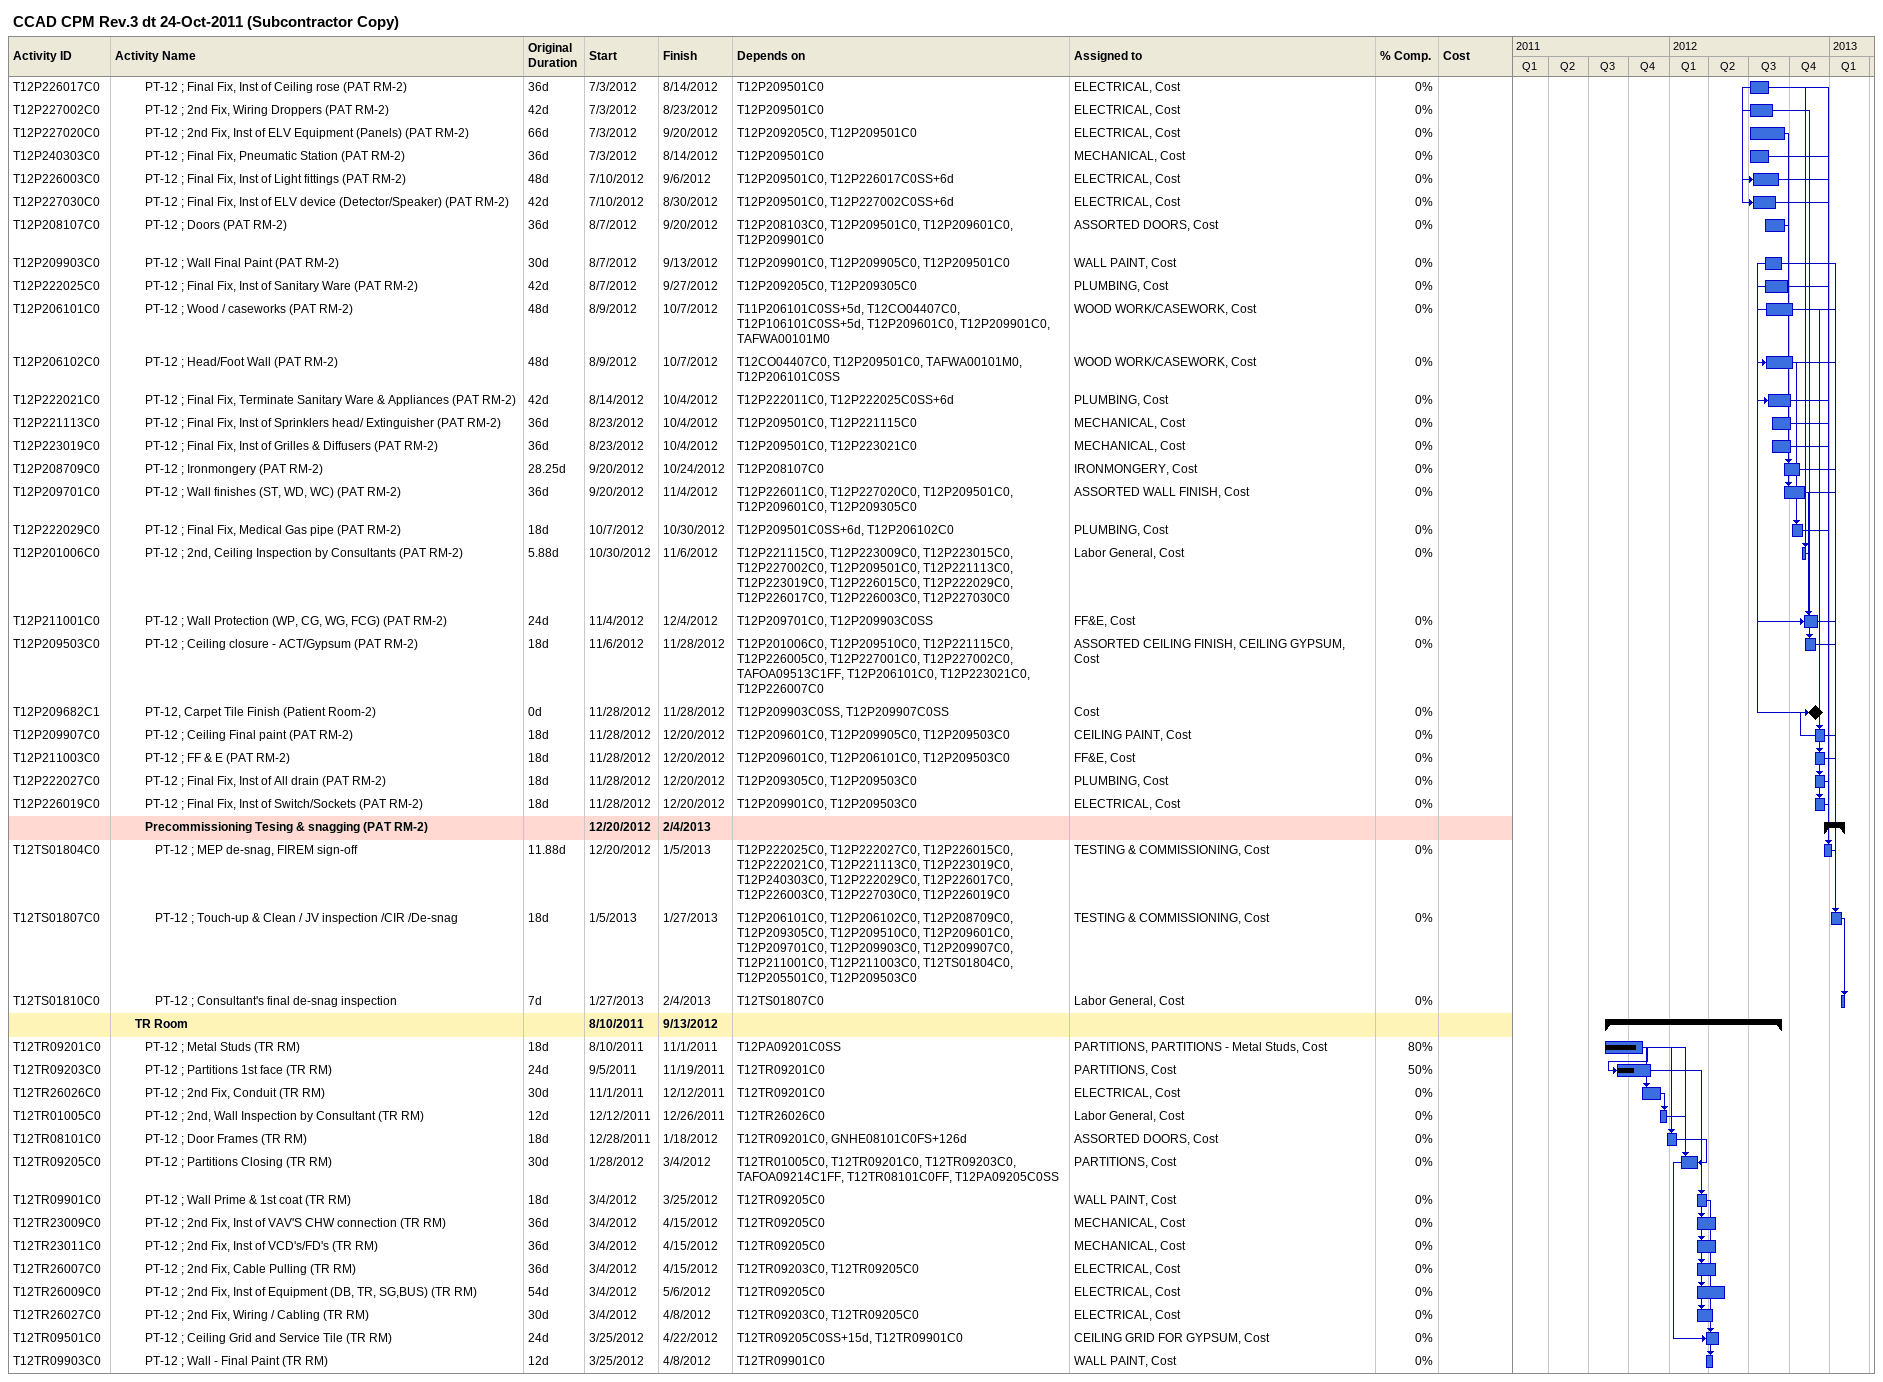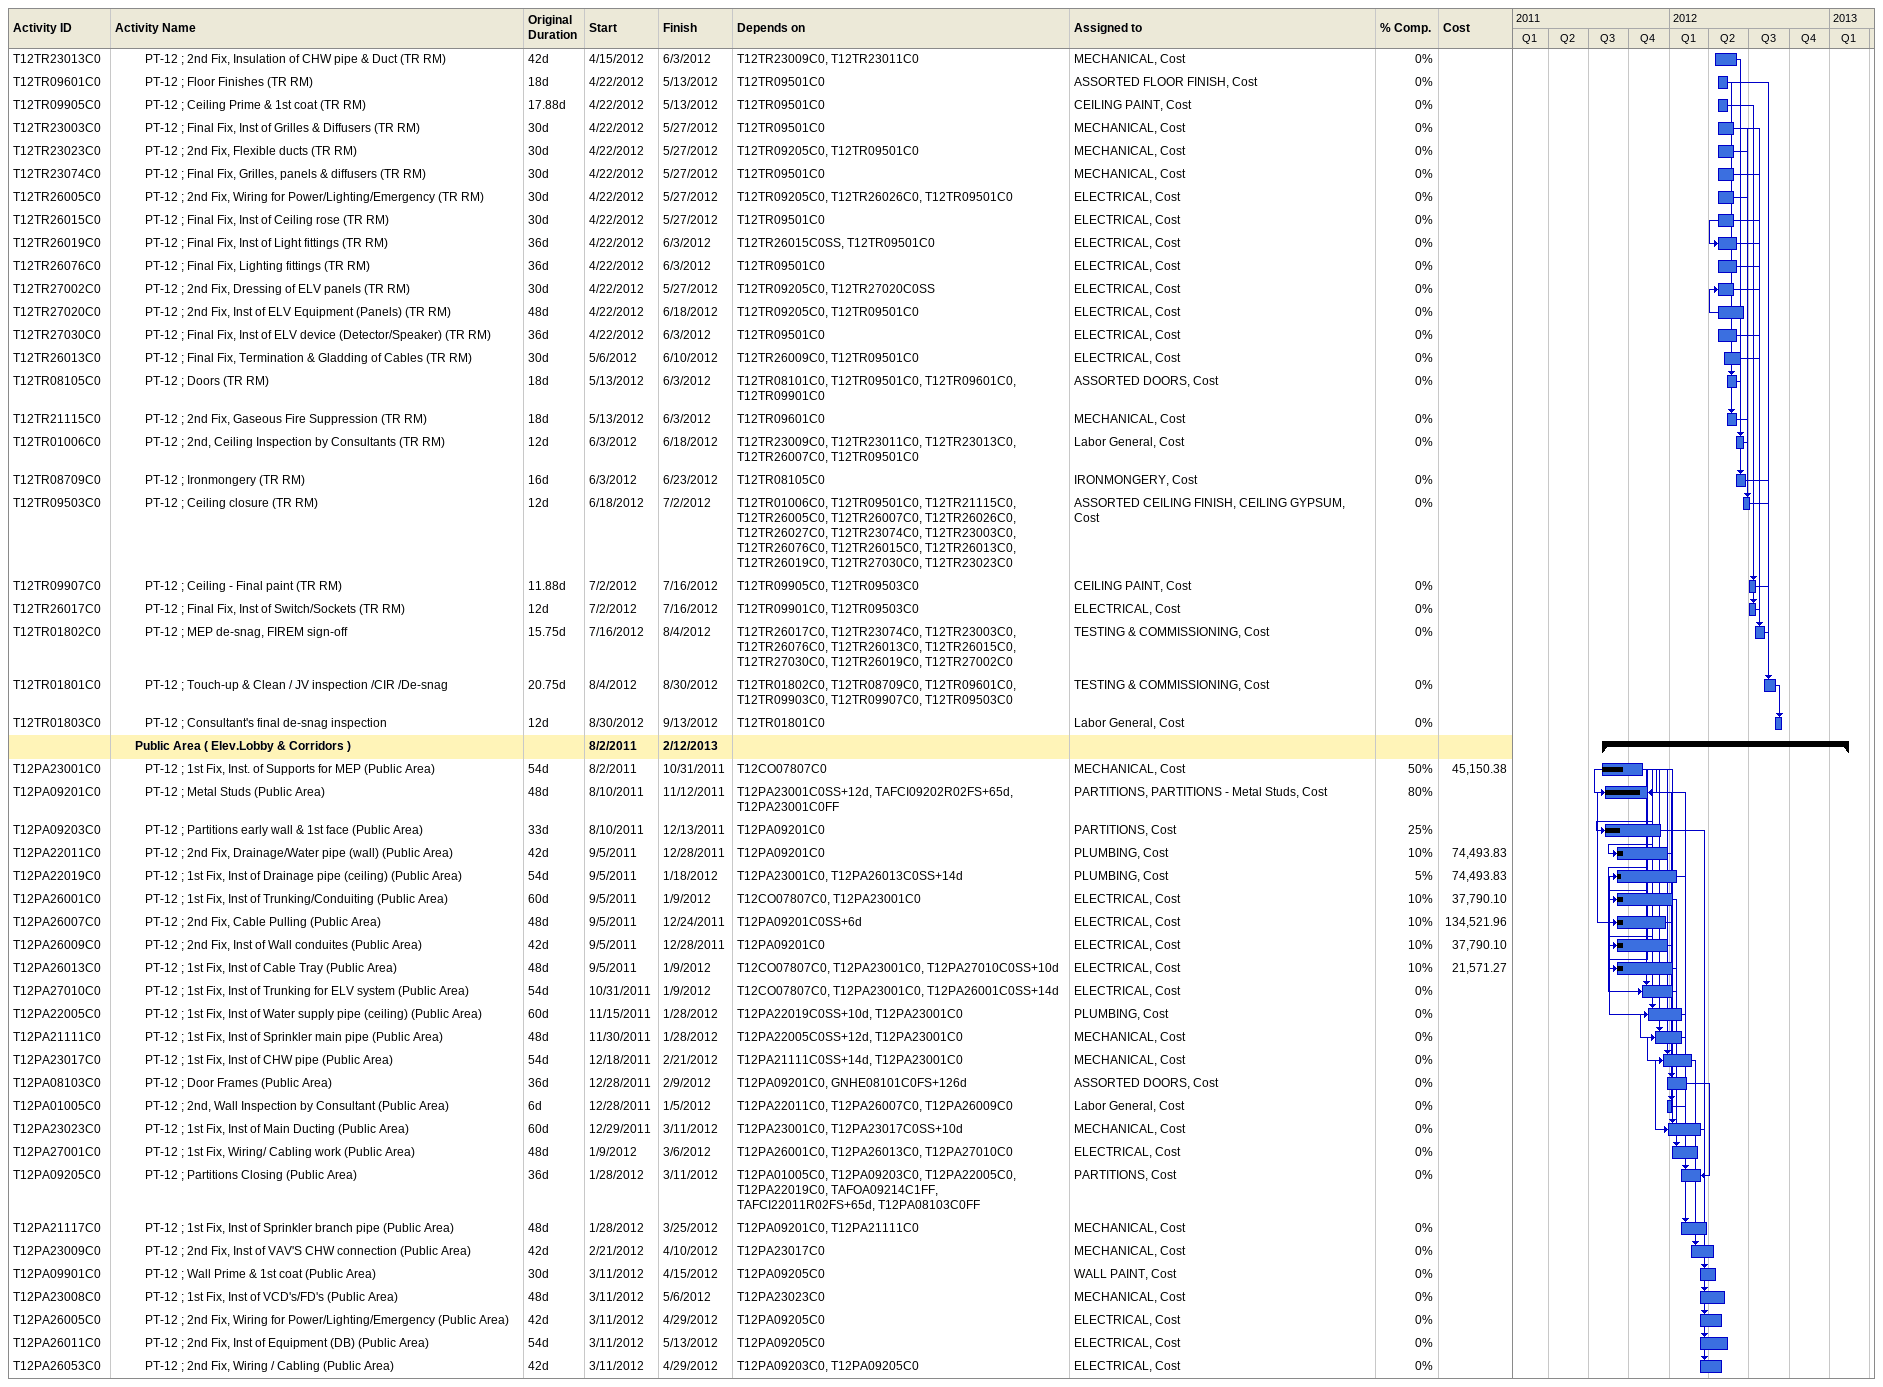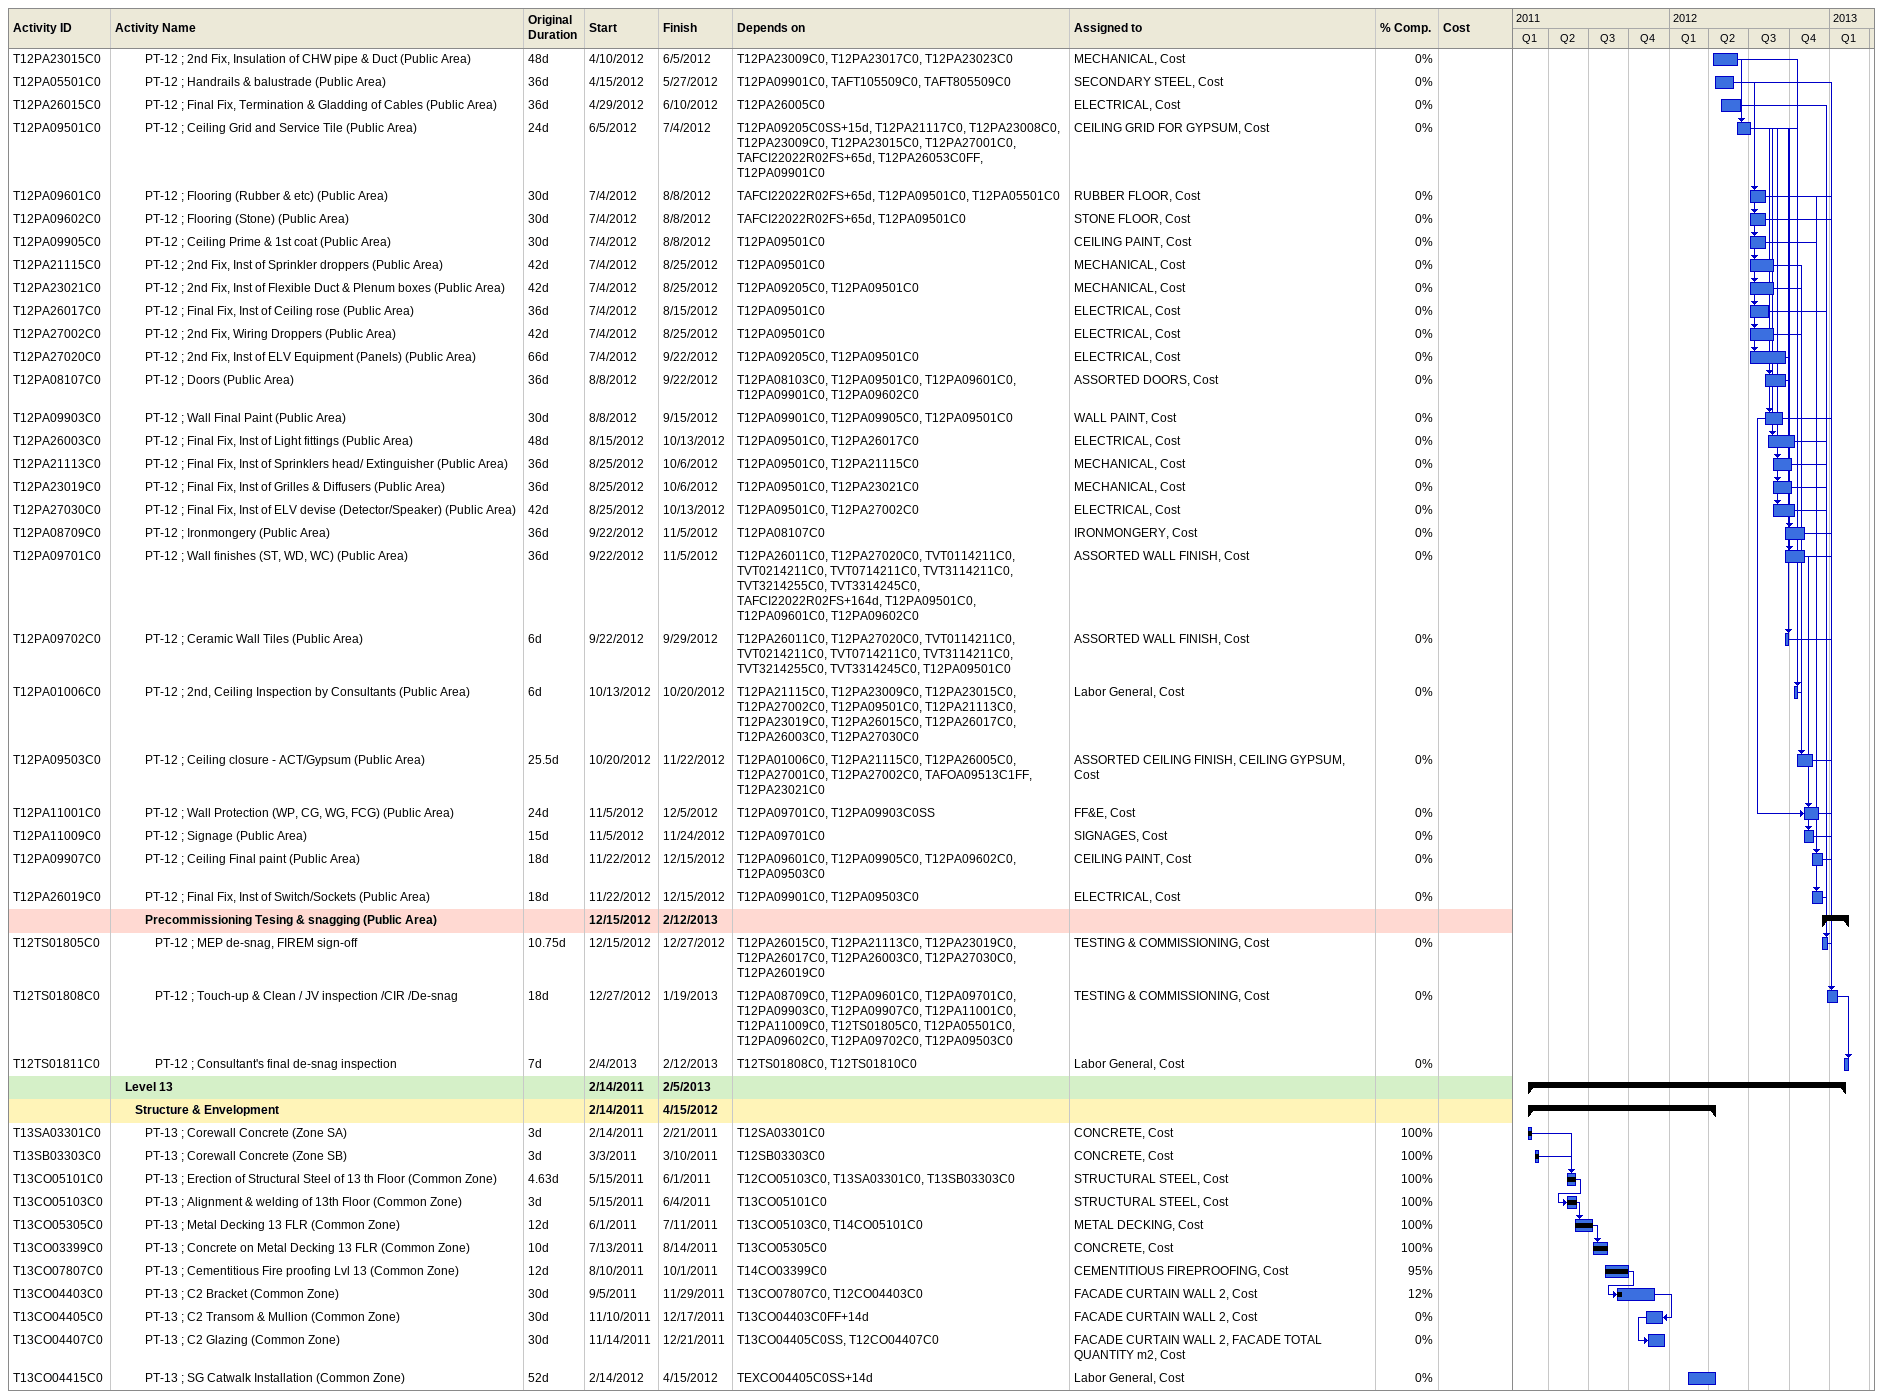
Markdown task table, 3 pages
CCAD CPM Rev.3 dt 24-Oct-2011 (Subcontractor Copy)

| ID | Level | Task | Original duration | Start | Finish | Predecessors | Resources | % complete | Cost |
|---|---|---|---|---|---|---|---|---|---|
| T12P226017C0 | 4 | PT-12 ; Final Fix, Inst of Ceiling rose (PAT RM-2) | 36d | 2012-07-03 | 2012-08-14 | T12P209501C0 | ELECTRICAL, Cost | 0 |  |
| T12P227002C0 | 4 | PT-12 ; 2nd Fix, Wiring Droppers (PAT RM-2) | 42d | 2012-07-03 | 2012-08-23 | T12P209501C0 | ELECTRICAL, Cost | 0 |  |
| T12P227020C0 | 4 | PT-12 ; 2nd Fix, Inst of ELV Equipment (Panels) (PAT RM-2) | 66d | 2012-07-03 | 2012-09-20 | T12P209205C0, T12P209501C0 | ELECTRICAL, Cost | 0 |  |
| T12P240303C0 | 4 | PT-12 ; Final Fix, Pneumatic Station (PAT RM-2) | 36d | 2012-07-03 | 2012-08-14 | T12P209501C0 | MECHANICAL, Cost | 0 |  |
| T12P226003C0 | 4 | PT-12 ; Final Fix, Inst of Light fittings (PAT RM-2) | 48d | 2012-07-10 | 2012-09-06 | T12P209501C0, T12P226017C0SS+6d | ELECTRICAL, Cost | 0 |  |
| T12P227030C0 | 4 | PT-12 ; Final Fix, Inst of ELV device (Detector/Speaker) (PAT RM-2) | 42d | 2012-07-10 | 2012-08-30 | T12P209501C0, T12P227002C0SS+6d | ELECTRICAL, Cost | 0 |  |
| T12P208107C0 | 4 | PT-12 ; Doors (PAT RM-2) | 36d | 2012-08-07 | 2012-09-20 | T12P208103C0, T12P209501C0, T12P209601C0, T12P209901C0 | ASSORTED DOORS, Cost | 0 |  |
| T12P209903C0 | 4 | PT-12 ; Wall Final Paint (PAT RM-2) | 30d | 2012-08-07 | 2012-09-13 | T12P209901C0, T12P209905C0, T12P209501C0 | WALL PAINT, Cost | 0 |  |
| T12P222025C0 | 4 | PT-12 ; Final Fix, Inst of Sanitary Ware (PAT RM-2) | 42d | 2012-08-07 | 2012-09-27 | T12P209205C0, T12P209305C0 | PLUMBING, Cost | 0 |  |
| T12P206101C0 | 4 | PT-12 ; Wood / caseworks (PAT RM-2) | 48d | 2012-08-09 | 2012-10-07 | T11P206101C0SS+5d, T12CO04407C0, T12P106101C0SS+5d, T12P209601C0, T12P209901C0, TAFWA00101M0 | WOOD WORK/CASEWORK, Cost | 0 |  |
| T12P206102C0 | 4 | PT-12 ; Head/Foot Wall (PAT RM-2) | 48d | 2012-08-09 | 2012-10-07 | T12CO04407C0, T12P209501C0, TAFWA00101M0, T12P206101C0SS | WOOD WORK/CASEWORK, Cost | 0 |  |
| T12P222021C0 | 4 | PT-12 ; Final Fix, Terminate Sanitary Ware & Appliances (PAT RM-2) | 42d | 2012-08-14 | 2012-10-04 | T12P222011C0, T12P222025C0SS+6d | PLUMBING, Cost | 0 |  |
| T12P221113C0 | 4 | PT-12 ; Final Fix, Inst of Sprinklers head/ Extinguisher (PAT RM-2) | 36d | 2012-08-23 | 2012-10-04 | T12P209501C0, T12P221115C0 | MECHANICAL, Cost | 0 |  |
| T12P223019C0 | 4 | PT-12 ; Final Fix, Inst of Grilles & Diffusers (PAT RM-2) | 36d | 2012-08-23 | 2012-10-04 | T12P209501C0, T12P223021C0 | MECHANICAL, Cost | 0 |  |
| T12P208709C0 | 4 | PT-12 ; Ironmongery (PAT RM-2) | 28.25d | 2012-09-20 | 2012-10-24 | T12P208107C0 | IRONMONGERY, Cost | 0 |  |
| T12P209701C0 | 4 | PT-12 ; Wall finishes (ST, WD, WC) (PAT RM-2) | 36d | 2012-09-20 | 2012-11-04 | T12P226011C0, T12P227020C0, T12P209501C0, T12P209601C0, T12P209305C0 | ASSORTED WALL FINISH, Cost | 0 |  |
| T12P222029C0 | 4 | PT-12 ; Final Fix, Medical Gas pipe (PAT RM-2) | 18d | 2012-10-07 | 2012-10-30 | T12P209501C0SS+6d, T12P206102C0 | PLUMBING, Cost | 0 |  |
| T12P201006C0 | 4 | PT-12 ; 2nd, Ceiling Inspection by Consultants (PAT RM-2) | 5.88d | 2012-10-30 | 2012-11-06 | T12P221115C0, T12P223009C0, T12P223015C0, T12P227002C0, T12P209501C0, T12P221113C0, T12P223019C0, T12P226015C0, T12P222029C0, T12P226017C0, T12P226003C0, T12P227030C0 | Labor General, Cost | 0 |  |
| T12P211001C0 | 4 | PT-12 ; Wall Protection (WP, CG, WG, FCG) (PAT RM-2) | 24d | 2012-11-04 | 2012-12-04 | T12P209701C0, T12P209903C0SS | FF&E, Cost | 0 |  |
| T12P209503C0 | 4 | PT-12 ; Ceiling closure - ACT/Gypsum (PAT RM-2) | 18d | 2012-11-06 | 2012-11-28 | T12P201006C0, T12P209510C0, T12P221115C0, T12P226005C0, T12P227001C0, T12P227002C0, TAFOA09513C1FF, T12P206101C0, T12P223021C0, T12P226007C0 | ASSORTED CEILING FINISH, CEILING GYPSUM, Cost | 0 |  |
| T12P209682C1 | 4 | PT-12, Carpet Tile Finish (Patient Room-2) | 0d | 2012-11-28 | 2012-11-28 | T12P209903C0SS, T12P209907C0SS | Cost | 0 |  |
| T12P209907C0 | 4 | PT-12 ; Ceiling Final paint (PAT RM-2) | 18d | 2012-11-28 | 2012-12-20 | T12P209601C0, T12P209905C0, T12P209503C0 | CEILING PAINT, Cost | 0 |  |
| T12P211003C0 | 4 | PT-12 ; FF & E (PAT RM-2) | 18d | 2012-11-28 | 2012-12-20 | T12P209601C0, T12P206101C0, T12P209503C0 | FF&E, Cost | 0 |  |
| T12P222027C0 | 4 | PT-12 ; Final Fix, Inst of All drain (PAT RM-2) | 18d | 2012-11-28 | 2012-12-20 | T12P209305C0, T12P209503C0 | PLUMBING, Cost | 0 |  |
| T12P226019C0 | 4 | PT-12 ; Final Fix, Inst of Switch/Sockets (PAT RM-2) | 18d | 2012-11-28 | 2012-12-20 | T12P209901C0, T12P209503C0 | ELECTRICAL, Cost | 0 |  |
|  | 4 | **Precommissioning Tesing & snagging (PAT RM-2)** |  | 2012-12-20 | 2013-02-04 |  |  |  |  |
| T12TS01804C0 | 5 | PT-12 ; MEP de-snag, FIREM sign-off | 11.88d | 2012-12-20 | 2013-01-05 | T12P222025C0, T12P222027C0, T12P226015C0, T12P222021C0, T12P221113C0, T12P223019C0, T12P240303C0, T12P222029C0, T12P226017C0, T12P226003C0, T12P227030C0, T12P226019C0 | TESTING & COMMISSIONING, Cost | 0 |  |
| T12TS01807C0 | 5 | PT-12 ; Touch-up & Clean / JV inspection /CIR /De-snag | 18d | 2013-01-05 | 2013-01-27 | T12P206101C0, T12P206102C0, T12P208709C0, T12P209305C0, T12P209510C0, T12P209601C0, T12P209701C0, T12P209903C0, T12P209907C0, T12P211001C0, T12P211003C0, T12TS01804C0, T12P205501C0, T12P209503C0 | TESTING & COMMISSIONING, Cost | 0 |  |
| T12TS01810C0 | 5 | PT-12 ; Consultant's final de-snag inspection | 7d | 2013-01-27 | 2013-02-04 | T12TS01807C0 | Labor General, Cost | 0 |  |
|  | 3 | **TR Room** |  | 2011-08-10 | 2012-09-13 |  |  |  |  |
| T12TR09201C0 | 4 | PT-12 ; Metal Studs (TR RM) | 18d | 2011-08-10 | 2011-11-01 | T12PA09201C0SS | PARTITIONS, PARTITIONS - Metal Studs, Cost | 80 |  |
| T12TR09203C0 | 4 | PT-12 ; Partitions 1st face (TR RM) | 24d | 2011-09-05 | 2011-11-19 | T12TR09201C0 | PARTITIONS, Cost | 50 |  |
| T12TR26026C0 | 4 | PT-12 ; 2nd Fix, Conduit (TR RM) | 30d | 2011-11-01 | 2011-12-12 | T12TR09201C0 | ELECTRICAL, Cost | 0 |  |
| T12TR01005C0 | 4 | PT-12 ; 2nd, Wall Inspection by Consultant (TR RM) | 12d | 2011-12-12 | 2011-12-26 | T12TR26026C0 | Labor General, Cost | 0 |  |
| T12TR08101C0 | 4 | PT-12 ; Door Frames (TR RM) | 18d | 2011-12-28 | 2012-01-18 | T12TR09201C0, GNHE08101C0FS+126d | ASSORTED DOORS, Cost | 0 |  |
| T12TR09205C0 | 4 | PT-12 ; Partitions Closing (TR RM) | 30d | 2012-01-28 | 2012-03-04 | T12TR01005C0, T12TR09201C0, T12TR09203C0, TAFOA09214C1FF, T12TR08101C0FF, T12PA09205C0SS | PARTITIONS, Cost | 0 |  |
| T12TR09901C0 | 4 | PT-12 ; Wall Prime & 1st coat (TR RM) | 18d | 2012-03-04 | 2012-03-25 | T12TR09205C0 | WALL PAINT, Cost | 0 |  |
| T12TR23009C0 | 4 | PT-12 ; 2nd Fix, Inst of VAV'S CHW connection (TR RM) | 36d | 2012-03-04 | 2012-04-15 | T12TR09205C0 | MECHANICAL, Cost | 0 |  |
| T12TR23011C0 | 4 | PT-12 ; 2nd Fix, Inst of VCD's/FD's (TR RM) | 36d | 2012-03-04 | 2012-04-15 | T12TR09205C0 | MECHANICAL, Cost | 0 |  |
| T12TR26007C0 | 4 | PT-12 ; 2nd Fix, Cable Pulling (TR RM) | 36d | 2012-03-04 | 2012-04-15 | T12TR09203C0, T12TR09205C0 | ELECTRICAL, Cost | 0 |  |
| T12TR26009C0 | 4 | PT-12 ; 2nd Fix, Inst of Equipment (DB, TR, SG,BUS) (TR RM) | 54d | 2012-03-04 | 2012-05-06 | T12TR09205C0 | ELECTRICAL, Cost | 0 |  |
| T12TR26027C0 | 4 | PT-12 ; 2nd Fix, Wiring / Cabling (TR RM) | 30d | 2012-03-04 | 2012-04-08 | T12TR09203C0, T12TR09205C0 | ELECTRICAL, Cost | 0 |  |
| T12TR09501C0 | 4 | PT-12 ; Ceiling Grid and Service Tile (TR RM) | 24d | 2012-03-25 | 2012-04-22 | T12TR09205C0SS+15d, T12TR09901C0 | CEILING GRID FOR GYPSUM, Cost | 0 |  |
| T12TR09903C0 | 4 | PT-12 ; Wall - Final Paint (TR RM) | 12d | 2012-03-25 | 2012-04-08 | T12TR09901C0 | WALL PAINT, Cost | 0 |  |
| T12TR23013C0 | 4 | PT-12 ; 2nd Fix, Insulation of CHW pipe & Duct (TR RM) | 42d | 2012-04-15 | 2012-06-03 | T12TR23009C0, T12TR23011C0 | MECHANICAL, Cost | 0 |  |
| T12TR09601C0 | 4 | PT-12 ; Floor Finishes (TR RM) | 18d | 2012-04-22 | 2012-05-13 | T12TR09501C0 | ASSORTED FLOOR FINISH, Cost | 0 |  |
| T12TR09905C0 | 4 | PT-12 ; Ceiling Prime & 1st coat (TR RM) | 17.88d | 2012-04-22 | 2012-05-13 | T12TR09501C0 | CEILING PAINT, Cost | 0 |  |
| T12TR23003C0 | 4 | PT-12 ; Final Fix, Inst of Grilles & Diffusers (TR RM) | 30d | 2012-04-22 | 2012-05-27 | T12TR09501C0 | MECHANICAL, Cost | 0 |  |
| T12TR23023C0 | 4 | PT-12 ; 2nd Fix, Flexible ducts (TR RM) | 30d | 2012-04-22 | 2012-05-27 | T12TR09205C0, T12TR09501C0 | MECHANICAL, Cost | 0 |  |
| T12TR23074C0 | 4 | PT-12 ; Final Fix, Grilles, panels & diffusers (TR RM) | 30d | 2012-04-22 | 2012-05-27 | T12TR09501C0 | MECHANICAL, Cost | 0 |  |
| T12TR26005C0 | 4 | PT-12 ; 2nd Fix, Wiring for Power/Lighting/Emergency (TR RM) | 30d | 2012-04-22 | 2012-05-27 | T12TR09205C0, T12TR26026C0, T12TR09501C0 | ELECTRICAL, Cost | 0 |  |
| T12TR26015C0 | 4 | PT-12 ; Final Fix, Inst of Ceiling rose (TR RM) | 30d | 2012-04-22 | 2012-05-27 | T12TR09501C0 | ELECTRICAL, Cost | 0 |  |
| T12TR26019C0 | 4 | PT-12 ; Final Fix, Inst of Light fittings (TR RM) | 36d | 2012-04-22 | 2012-06-03 | T12TR26015C0SS, T12TR09501C0 | ELECTRICAL, Cost | 0 |  |
| T12TR26076C0 | 4 | PT-12 ; Final Fix, Lighting fittings (TR RM) | 36d | 2012-04-22 | 2012-06-03 | T12TR09501C0 | ELECTRICAL, Cost | 0 |  |
| T12TR27002C0 | 4 | PT-12 ; 2nd Fix, Dressing of ELV panels (TR RM) | 30d | 2012-04-22 | 2012-05-27 | T12TR09205C0, T12TR27020C0SS | ELECTRICAL, Cost | 0 |  |
| T12TR27020C0 | 4 | PT-12 ; 2nd Fix, Inst of ELV Equipment (Panels) (TR RM) | 48d | 2012-04-22 | 2012-06-18 | T12TR09205C0, T12TR09501C0 | ELECTRICAL, Cost | 0 |  |
| T12TR27030C0 | 4 | PT-12 ; Final Fix, Inst of ELV device (Detector/Speaker) (TR RM) | 36d | 2012-04-22 | 2012-06-03 | T12TR09501C0 | ELECTRICAL, Cost | 0 |  |
| T12TR26013C0 | 4 | PT-12 ; Final Fix, Termination & Gladding of Cables (TR RM) | 30d | 2012-05-06 | 2012-06-10 | T12TR26009C0, T12TR09501C0 | ELECTRICAL, Cost | 0 |  |
| T12TR08105C0 | 4 | PT-12 ; Doors (TR RM) | 18d | 2012-05-13 | 2012-06-03 | T12TR08101C0, T12TR09501C0, T12TR09601C0, T12TR09901C0 | ASSORTED DOORS, Cost | 0 |  |
| T12TR21115C0 | 4 | PT-12 ; 2nd Fix, Gaseous Fire Suppression (TR RM) | 18d | 2012-05-13 | 2012-06-03 | T12TR09601C0 | MECHANICAL, Cost | 0 |  |
| T12TR01006C0 | 4 | PT-12 ; 2nd, Ceiling Inspection by Consultants (TR RM) | 12d | 2012-06-03 | 2012-06-18 | T12TR23009C0, T12TR23011C0, T12TR23013C0, T12TR26007C0, T12TR09501C0 | Labor General, Cost | 0 |  |
| T12TR08709C0 | 4 | PT-12 ; Ironmongery (TR RM) | 16d | 2012-06-03 | 2012-06-23 | T12TR08105C0 | IRONMONGERY, Cost | 0 |  |
| T12TR09503C0 | 4 | PT-12 ; Ceiling closure (TR RM) | 12d | 2012-06-18 | 2012-07-02 | T12TR01006C0, T12TR09501C0, T12TR21115C0, T12TR26005C0, T12TR26007C0, T12TR26026C0, T12TR26027C0, T12TR23074C0, T12TR23003C0, T12TR26076C0, T12TR26015C0, T12TR26013C0, T12TR26019C0, T12TR27030C0, T12TR23023C0 | ASSORTED CEILING FINISH, CEILING GYPSUM, Cost | 0 |  |
| T12TR09907C0 | 4 | PT-12 ; Ceiling - Final paint (TR RM) | 11.88d | 2012-07-02 | 2012-07-16 | T12TR09905C0, T12TR09503C0 | CEILING PAINT, Cost | 0 |  |
| T12TR26017C0 | 4 | PT-12 ; Final Fix, Inst of Switch/Sockets (TR RM) | 12d | 2012-07-02 | 2012-07-16 | T12TR09901C0, T12TR09503C0 | ELECTRICAL, Cost | 0 |  |
| T12TR01802C0 | 4 | PT-12 ; MEP de-snag, FIREM sign-off | 15.75d | 2012-07-16 | 2012-08-04 | T12TR26017C0, T12TR23074C0, T12TR23003C0, T12TR26076C0, T12TR26013C0, T12TR26015C0, T12TR27030C0, T12TR26019C0, T12TR27002C0 | TESTING & COMMISSIONING, Cost | 0 |  |
| T12TR01801C0 | 4 | PT-12 ; Touch-up & Clean / JV inspection /CIR /De-snag | 20.75d | 2012-08-04 | 2012-08-30 | T12TR01802C0, T12TR08709C0, T12TR09601C0, T12TR09903C0, T12TR09907C0, T12TR09503C0 | TESTING & COMMISSIONING, Cost | 0 |  |
| T12TR01803C0 | 4 | PT-12 ; Consultant's final de-snag inspection | 12d | 2012-08-30 | 2012-09-13 | T12TR01801C0 | Labor General, Cost | 0 |  |
|  | 3 | **Public Area ( Elev.Lobby & Corridors )** |  | 2011-08-02 | 2013-02-12 |  |  |  |  |
| T12PA23001C0 | 4 | PT-12 ; 1st Fix, Inst. of Supports for MEP (Public Area) | 54d | 2011-08-02 | 2011-10-31 | T12CO07807C0 | MECHANICAL, Cost | 50 | 45150.38 |
| T12PA09201C0 | 4 | PT-12 ; Metal Studs (Public Area) | 48d | 2011-08-10 | 2011-11-12 | T12PA23001C0SS+12d, TAFCI09202R02FS+65d, T12PA23001C0FF | PARTITIONS, PARTITIONS - Metal Studs, Cost | 80 |  |
| T12PA09203C0 | 4 | PT-12 ; Partitions early wall & 1st face (Public Area) | 33d | 2011-08-10 | 2011-12-13 | T12PA09201C0 | PARTITIONS, Cost | 25 |  |
| T12PA22011C0 | 4 | PT-12 ; 2nd Fix, Drainage/Water pipe (wall) (Public Area) | 42d | 2011-09-05 | 2011-12-28 | T12PA09201C0 | PLUMBING, Cost | 10 | 74493.83 |
| T12PA22019C0 | 4 | PT-12 ; 1st Fix, Inst of Drainage pipe (ceiling) (Public Area) | 54d | 2011-09-05 | 2012-01-18 | T12PA23001C0, T12PA26013C0SS+14d | PLUMBING, Cost | 5 | 74493.83 |
| T12PA26001C0 | 4 | PT-12 ; 1st Fix, Inst of Trunking/Conduiting (Public Area) | 60d | 2011-09-05 | 2012-01-09 | T12CO07807C0, T12PA23001C0 | ELECTRICAL, Cost | 10 | 37790.10 |
| T12PA26007C0 | 4 | PT-12 ; 2nd Fix, Cable Pulling (Public Area) | 48d | 2011-09-05 | 2011-12-24 | T12PA09201C0SS+6d | ELECTRICAL, Cost | 10 | 134521.96 |
| T12PA26009C0 | 4 | PT-12 ; 2nd Fix, Inst of Wall conduites (Public Area) | 42d | 2011-09-05 | 2011-12-28 | T12PA09201C0 | ELECTRICAL, Cost | 10 | 37790.10 |
| T12PA26013C0 | 4 | PT-12 ; 1st Fix, Inst of Cable Tray (Public Area) | 48d | 2011-09-05 | 2012-01-09 | T12CO07807C0, T12PA23001C0, T12PA27010C0SS+10d | ELECTRICAL, Cost | 10 | 21571.27 |
| T12PA27010C0 | 4 | PT-12 ; 1st Fix, Inst of Trunking for ELV system (Public Area) | 54d | 2011-10-31 | 2012-01-09 | T12CO07807C0, T12PA23001C0, T12PA26001C0SS+14d | ELECTRICAL, Cost | 0 |  |
| T12PA22005C0 | 4 | PT-12 ; 1st Fix, Inst of Water supply pipe (ceiling) (Public Area) | 60d | 2011-11-15 | 2012-01-28 | T12PA22019C0SS+10d, T12PA23001C0 | PLUMBING, Cost | 0 |  |
| T12PA21111C0 | 4 | PT-12 ; 1st Fix, Inst of Sprinkler main pipe (Public Area) | 48d | 2011-11-30 | 2012-01-28 | T12PA22005C0SS+12d, T12PA23001C0 | MECHANICAL, Cost | 0 |  |
| T12PA23017C0 | 4 | PT-12 ; 1st Fix, Inst of CHW pipe (Public Area) | 54d | 2011-12-18 | 2012-02-21 | T12PA21111C0SS+14d, T12PA23001C0 | MECHANICAL, Cost | 0 |  |
| T12PA08103C0 | 4 | PT-12 ; Door Frames (Public Area) | 36d | 2011-12-28 | 2012-02-09 | T12PA09201C0, GNHE08101C0FS+126d | ASSORTED DOORS, Cost | 0 |  |
| T12PA01005C0 | 4 | PT-12 ; 2nd, Wall Inspection by Consultant (Public Area) | 6d | 2011-12-28 | 2012-01-05 | T12PA22011C0, T12PA26007C0, T12PA26009C0 | Labor General, Cost | 0 |  |
| T12PA23023C0 | 4 | PT-12 ; 1st Fix, Inst of Main Ducting (Public Area) | 60d | 2011-12-29 | 2012-03-11 | T12PA23001C0, T12PA23017C0SS+10d | MECHANICAL, Cost | 0 |  |
| T12PA27001C0 | 4 | PT-12 ; 1st Fix, Wiring/ Cabling work (Public Area) | 48d | 2012-01-09 | 2012-03-06 | T12PA26001C0, T12PA26013C0, T12PA27010C0 | ELECTRICAL, Cost | 0 |  |
| T12PA09205C0 | 4 | PT-12 ; Partitions Closing (Public Area) | 36d | 2012-01-28 | 2012-03-11 | T12PA01005C0, T12PA09203C0, T12PA22005C0, T12PA22019C0, TAFOA09214C1FF, TAFCI22011R02FS+65d, T12PA08103C0FF | PARTITIONS, Cost | 0 |  |
| T12PA21117C0 | 4 | PT-12 ; 1st Fix, Inst of Sprinkler branch pipe (Public Area) | 48d | 2012-01-28 | 2012-03-25 | T12PA09201C0, T12PA21111C0 | MECHANICAL, Cost | 0 |  |
| T12PA23009C0 | 4 | PT-12 ; 2nd Fix, Inst of VAV'S CHW connection (Public Area) | 42d | 2012-02-21 | 2012-04-10 | T12PA23017C0 | MECHANICAL, Cost | 0 |  |
| T12PA09901C0 | 4 | PT-12 ; Wall Prime & 1st coat (Public Area) | 30d | 2012-03-11 | 2012-04-15 | T12PA09205C0 | WALL PAINT, Cost | 0 |  |
| T12PA23008C0 | 4 | PT-12 ; 1st Fix, Inst of VCD's/FD's (Public Area) | 48d | 2012-03-11 | 2012-05-06 | T12PA23023C0 | MECHANICAL, Cost | 0 |  |
| T12PA26005C0 | 4 | PT-12 ; 2nd Fix, Wiring for Power/Lighting/Emergency (Public Area) | 42d | 2012-03-11 | 2012-04-29 | T12PA09205C0 | ELECTRICAL, Cost | 0 |  |
| T12PA26011C0 | 4 | PT-12 ; 2nd Fix, Inst of Equipment (DB) (Public Area) | 54d | 2012-03-11 | 2012-05-13 | T12PA09205C0 | ELECTRICAL, Cost | 0 |  |
| T12PA26053C0 | 4 | PT-12 ; 2nd Fix, Wiring / Cabling (Public Area) | 42d | 2012-03-11 | 2012-04-29 | T12PA09203C0, T12PA09205C0 | ELECTRICAL, Cost | 0 |  |
| T12PA23015C0 | 4 | PT-12 ; 2nd Fix, Insulation of CHW pipe & Duct (Public Area) | 48d | 2012-04-10 | 2012-06-05 | T12PA23009C0, T12PA23017C0, T12PA23023C0 | MECHANICAL, Cost | 0 |  |
| T12PA05501C0 | 4 | PT-12 ; Handrails & balustrade (Public Area) | 36d | 2012-04-15 | 2012-05-27 | T12PA09901C0, TAFT105509C0, TAFT805509C0 | SECONDARY STEEL, Cost | 0 |  |
| T12PA26015C0 | 4 | PT-12 ; Final Fix, Termination & Gladding of Cables (Public Area) | 36d | 2012-04-29 | 2012-06-10 | T12PA26005C0 | ELECTRICAL, Cost | 0 |  |
| T12PA09501C0 | 4 | PT-12 ; Ceiling Grid and Service Tile (Public Area) | 24d | 2012-06-05 | 2012-07-04 | T12PA09205C0SS+15d, T12PA21117C0, T12PA23008C0, T12PA23009C0, T12PA23015C0, T12PA27001C0, TAFCI22022R02FS+65d, T12PA26053C0FF, T12PA09901C0 | CEILING GRID FOR GYPSUM, Cost | 0 |  |
| T12PA09601C0 | 4 | PT-12 ; Flooring (Rubber & etc) (Public Area) | 30d | 2012-07-04 | 2012-08-08 | TAFCI22022R02FS+65d, T12PA09501C0, T12PA05501C0 | RUBBER FLOOR, Cost | 0 |  |
| T12PA09602C0 | 4 | PT-12 ; Flooring (Stone) (Public Area) | 30d | 2012-07-04 | 2012-08-08 | TAFCI22022R02FS+65d, T12PA09501C0 | STONE FLOOR, Cost | 0 |  |
| T12PA09905C0 | 4 | PT-12 ; Ceiling Prime & 1st coat (Public Area) | 30d | 2012-07-04 | 2012-08-08 | T12PA09501C0 | CEILING PAINT, Cost | 0 |  |
| T12PA21115C0 | 4 | PT-12 ; 2nd Fix, Inst of Sprinkler droppers (Public Area) | 42d | 2012-07-04 | 2012-08-25 | T12PA09501C0 | MECHANICAL, Cost | 0 |  |
| T12PA23021C0 | 4 | PT-12 ; 2nd Fix, Inst of Flexible Duct & Plenum boxes (Public Area) | 42d | 2012-07-04 | 2012-08-25 | T12PA09205C0, T12PA09501C0 | MECHANICAL, Cost | 0 |  |
| T12PA26017C0 | 4 | PT-12 ; Final Fix, Inst of Ceiling rose (Public Area) | 36d | 2012-07-04 | 2012-08-15 | T12PA09501C0 | ELECTRICAL, Cost | 0 |  |
| T12PA27002C0 | 4 | PT-12 ; 2nd Fix, Wiring Droppers (Public Area) | 42d | 2012-07-04 | 2012-08-25 | T12PA09501C0 | ELECTRICAL, Cost | 0 |  |
| T12PA27020C0 | 4 | PT-12 ; 2nd Fix, Inst of ELV Equipment (Panels) (Public Area) | 66d | 2012-07-04 | 2012-09-22 | T12PA09205C0, T12PA09501C0 | ELECTRICAL, Cost | 0 |  |
| T12PA08107C0 | 4 | PT-12 ; Doors (Public Area) | 36d | 2012-08-08 | 2012-09-22 | T12PA08103C0, T12PA09501C0, T12PA09601C0, T12PA09901C0, T12PA09602C0 | ASSORTED DOORS, Cost | 0 |  |
| T12PA09903C0 | 4 | PT-12 ; Wall Final Paint (Public Area) | 30d | 2012-08-08 | 2012-09-15 | T12PA09901C0, T12PA09905C0, T12PA09501C0 | WALL PAINT, Cost | 0 |  |
| T12PA26003C0 | 4 | PT-12 ; Final Fix, Inst of Light fittings (Public Area) | 48d | 2012-08-15 | 2012-10-13 | T12PA09501C0, T12PA26017C0 | ELECTRICAL, Cost | 0 |  |
| T12PA21113C0 | 4 | PT-12 ; Final Fix, Inst of Sprinklers head/ Extinguisher (Public Area) | 36d | 2012-08-25 | 2012-10-06 | T12PA09501C0, T12PA21115C0 | MECHANICAL, Cost | 0 |  |
| T12PA23019C0 | 4 | PT-12 ; Final Fix, Inst of Grilles & Diffusers (Public Area) | 36d | 2012-08-25 | 2012-10-06 | T12PA09501C0, T12PA23021C0 | MECHANICAL, Cost | 0 |  |
| T12PA27030C0 | 4 | PT-12 ; Final Fix, Inst of ELV devise (Detector/Speaker) (Public Area) | 42d | 2012-08-25 | 2012-10-13 | T12PA09501C0, T12PA27002C0 | ELECTRICAL, Cost | 0 |  |
| T12PA08709C0 | 4 | PT-12 ; Ironmongery (Public Area) | 36d | 2012-09-22 | 2012-11-05 | T12PA08107C0 | IRONMONGERY, Cost | 0 |  |
| T12PA09701C0 | 4 | PT-12 ; Wall finishes (ST, WD, WC) (Public Area) | 36d | 2012-09-22 | 2012-11-05 | T12PA26011C0, T12PA27020C0, TVT0114211C0, TVT0214211C0, TVT0714211C0, TVT3114211C0, TVT3214255C0, TVT3314245C0, TAFCI22022R02FS+164d, T12PA09501C0, T12PA09601C0, T12PA09602C0 | ASSORTED WALL FINISH, Cost | 0 |  |
| T12PA09702C0 | 4 | PT-12 ; Ceramic Wall Tiles (Public Area) | 6d | 2012-09-22 | 2012-09-29 | T12PA26011C0, T12PA27020C0, TVT0114211C0, TVT0214211C0, TVT0714211C0, TVT3114211C0, TVT3214255C0, TVT3314245C0, T12PA09501C0 | ASSORTED WALL FINISH, Cost | 0 |  |
| T12PA01006C0 | 4 | PT-12 ; 2nd, Ceiling Inspection by Consultants (Public Area) | 6d | 2012-10-13 | 2012-10-20 | T12PA21115C0, T12PA23009C0, T12PA23015C0, T12PA27002C0, T12PA09501C0, T12PA21113C0, T12PA23019C0, T12PA26015C0, T12PA26017C0, T12PA26003C0, T12PA27030C0 | Labor General, Cost | 0 |  |
| T12PA09503C0 | 4 | PT-12 ; Ceiling closure - ACT/Gypsum (Public Area) | 25.5d | 2012-10-20 | 2012-11-22 | T12PA01006C0, T12PA21115C0, T12PA26005C0, T12PA27001C0, T12PA27002C0, TAFOA09513C1FF, T12PA23021C0 | ASSORTED CEILING FINISH, CEILING GYPSUM, Cost | 0 |  |
| T12PA11001C0 | 4 | PT-12 ; Wall Protection (WP, CG, WG, FCG) (Public Area) | 24d | 2012-11-05 | 2012-12-05 | T12PA09701C0, T12PA09903C0SS | FF&E, Cost | 0 |  |
| T12PA11009C0 | 4 | PT-12 ; Signage (Public Area) | 15d | 2012-11-05 | 2012-11-24 | T12PA09701C0 | SIGNAGES, Cost | 0 |  |
| T12PA09907C0 | 4 | PT-12 ; Ceiling Final paint (Public Area) | 18d | 2012-11-22 | 2012-12-15 | T12PA09601C0, T12PA09905C0, T12PA09602C0, T12PA09503C0 | CEILING PAINT, Cost | 0 |  |
| T12PA26019C0 | 4 | PT-12 ; Final Fix, Inst of Switch/Sockets (Public Area) | 18d | 2012-11-22 | 2012-12-15 | T12PA09901C0, T12PA09503C0 | ELECTRICAL, Cost | 0 |  |
|  | 4 | **Precommissioning Tesing & snagging (Public Area)** |  | 2012-12-15 | 2013-02-12 |  |  |  |  |
| T12TS01805C0 | 5 | PT-12 ; MEP de-snag, FIREM sign-off | 10.75d | 2012-12-15 | 2012-12-27 | T12PA26015C0, T12PA21113C0, T12PA23019C0, T12PA26017C0, T12PA26003C0, T12PA27030C0, T12PA26019C0 | TESTING & COMMISSIONING, Cost | 0 |  |
| T12TS01808C0 | 5 | PT-12 ; Touch-up & Clean / JV inspection /CIR /De-snag | 18d | 2012-12-27 | 2013-01-19 | T12PA08709C0, T12PA09601C0, T12PA09701C0, T12PA09903C0, T12PA09907C0, T12PA11001C0, T12PA11009C0, T12TS01805C0, T12PA05501C0, T12PA09602C0, T12PA09702C0, T12PA09503C0 | TESTING & COMMISSIONING, Cost | 0 |  |
| T12TS01811C0 | 5 | PT-12 ; Consultant's final de-snag inspection | 7d | 2013-02-04 | 2013-02-12 | T12TS01808C0, T12TS01810C0 | Labor General, Cost | 0 |  |
|  | 2 | **Level 13** |  | 2011-02-14 | 2013-02-05 |  |  |  |  |
|  | 3 | **Structure & Envelopment** |  | 2011-02-14 | 2012-04-15 |  |  |  |  |
| T13SA03301C0 | 4 | PT-13 ; Corewall Concrete (Zone SA) | 3d | 2011-02-14 | 2011-02-21 | T12SA03301C0 | CONCRETE, Cost | 100 |  |
| T13SB03303C0 | 4 | PT-13 ; Corewall Concrete (Zone SB) | 3d | 2011-03-03 | 2011-03-10 | T12SB03303C0 | CONCRETE, Cost | 100 |  |
| T13CO05101C0 | 4 | PT-13 ; Erection of Structural Steel of 13 th Floor (Common Zone) | 4.63d | 2011-05-15 | 2011-06-01 | T12CO05103C0, T13SA03301C0, T13SB03303C0 | STRUCTURAL STEEL, Cost | 100 |  |
| T13CO05103C0 | 4 | PT-13 ; Alignment & welding of 13th Floor (Common Zone) | 3d | 2011-05-15 | 2011-06-04 | T13CO05101C0 | STRUCTURAL STEEL, Cost | 100 |  |
| T13CO05305C0 | 4 | PT-13 ; Metal Decking 13 FLR (Common Zone) | 12d | 2011-06-01 | 2011-07-11 | T13CO05103C0, T14CO05101C0 | METAL DECKING, Cost | 100 |  |
| T13CO03399C0 | 4 | PT-13 ; Concrete on Metal Decking 13 FLR (Common Zone) | 10d | 2011-07-13 | 2011-08-14 | T13CO05305C0 | CONCRETE, Cost | 100 |  |
| T13CO07807C0 | 4 | PT-13 ; Cementitious Fire proofing Lvl 13 (Common Zone) | 12d | 2011-08-10 | 2011-10-01 | T14CO03399C0 | CEMENTITIOUS FIREPROOFING, Cost | 95 |  |
| T13CO04403C0 | 4 | PT-13 ; C2 Bracket (Common Zone) | 30d | 2011-09-05 | 2011-11-29 | T13CO07807C0, T12CO04403C0 | FACADE CURTAIN WALL 2, Cost | 12 |  |
| T13CO04405C0 | 4 | PT-13 ; C2 Transom & Mullion (Common Zone) | 30d | 2011-11-10 | 2011-12-17 | T13CO04403C0FF+14d | FACADE CURTAIN WALL 2, Cost | 0 |  |
| T13CO04407C0 | 4 | PT-13 ; C2 Glazing (Common Zone) | 30d | 2011-11-14 | 2011-12-21 | T13CO04405C0SS, T12CO04407C0 | FACADE CURTAIN WALL 2, FACADE TOTAL QUANTITY m2, Cost | 0 |  |
| T13CO04415C0 | 4 | PT-13 ; SG Catwalk Installation (Common Zone) | 52d | 2012-02-14 | 2012-04-15 | TEXCO04405C0SS+14d | Labor General, Cost | 0 |  |
